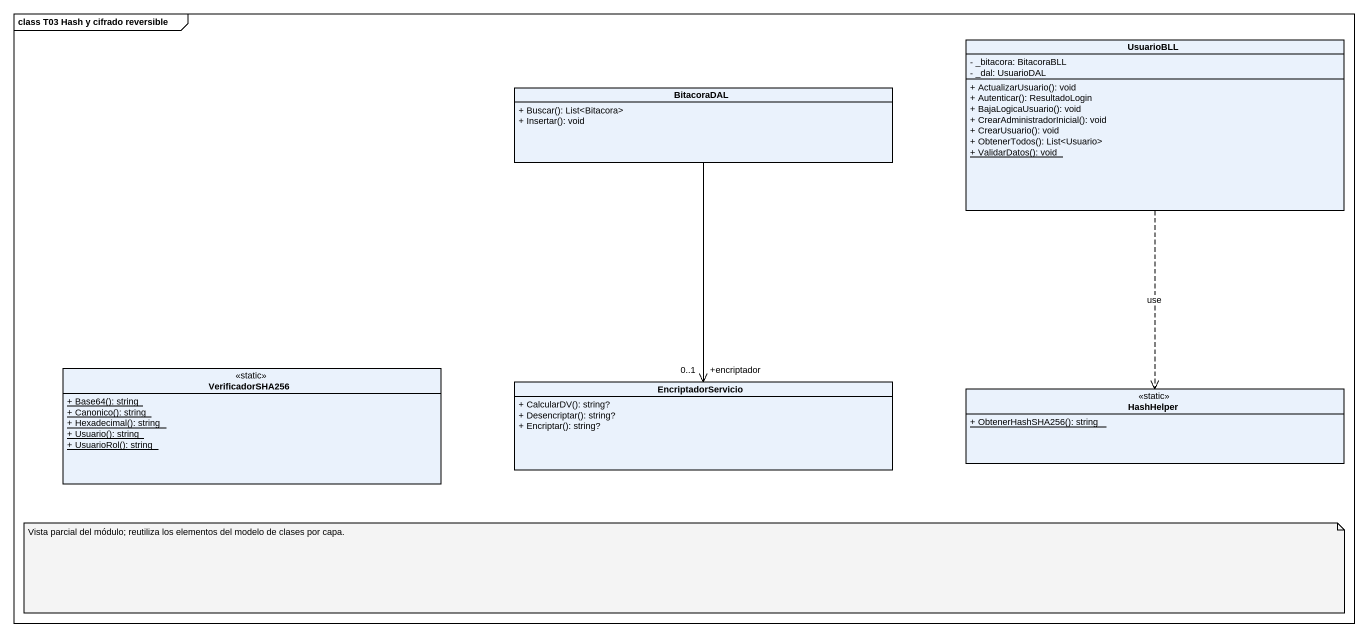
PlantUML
@startuml
mainframe class T03 Hash y cifrado reversible
hide circle
hide empty members
skinparam classAttributeIconSize 0
class UsuarioBLL #EAF2FC {
  - _bitacora: BitacoraBLL
  - _dal: UsuarioDAL
  + ActualizarUsuario(): void
  + Autenticar(): ResultadoLogin
  + BajaLogicaUsuario(): void
  + CrearAdministradorInicial(): void
  + CrearUsuario(): void
  + ObtenerTodos(): List<Usuario>
  {static} + ValidarDatos(): void
}
class BitacoraDAL #EAF2FC {
  + Buscar(): List<Bitacora>
  + Insertar(): void
}
class VerificadorSHA256 <<static>> #EAF2FC {
  {static} + Base64(): string
  {static} + Canonico(): string
  {static} + Hexadecimal(): string
  {static} + Usuario(): string
  {static} + UsuarioRol(): string
}
class EncriptadorServicio #EAF2FC {
  + CalcularDV(): string?
  + Desencriptar(): string?
  + Encriptar(): string?
}
class HashHelper <<static>> #EAF2FC {
  {static} + ObtenerHashSHA256(): string
}
UsuarioBLL ..> HashHelper : use
BitacoraDAL --> "+encriptador\n0..1" EncriptadorServicio
note as N1
  Vista parcial del módulo; reutiliza los elementos del modelo de clases por capa.
end note
@enduml
